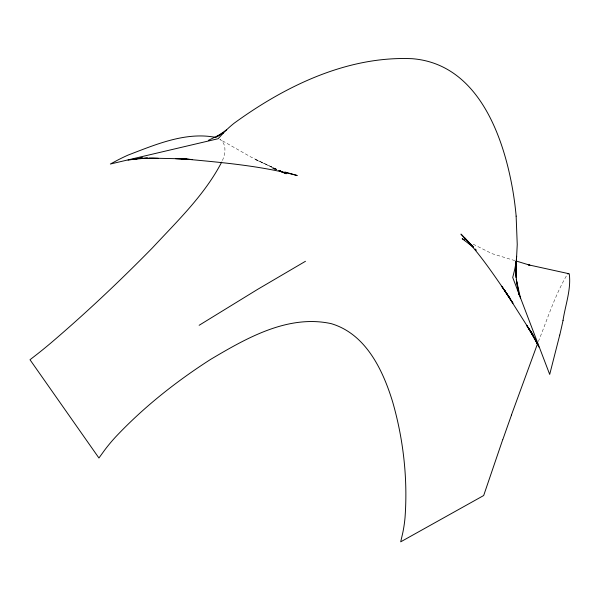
<?xml version="1.0" encoding="UTF-8"?>
<svg xmlns="http://www.w3.org/2000/svg" width="600" height="600" viewBox="0 0 600 600"><rect width="100%" height="100%" fill="white"/><g stroke="black" fill="none" stroke-linecap="round" stroke-linejoin="round"><path stroke-width="0.45" stroke-dasharray="3 2.25" d="M222.428 160.515C225.382 153.847 227.002 144.038 219.885 139.365L251.407 157.282L276.57 169.305M538.365 341.505C547.447 319.26 554.632 295.92 566.842 275.13M276.03 169.485L271.62 168.225L275.873 169.597M514.89 260.625L491.933 253.62L472.103 243.667M276.877 169.417L254.798 159.218L276.577 169.365"/><path stroke-width="0.9" d="M516.135 216.127L517.245 244.545L515.692 274.462L516.12 261.39L516.202 277.718L515.408 265.913L516.638 282.457L519.015 294.885L516.368 279.525M563.018 320.4C565.335 305.077 571.327 289.275 569.257 273.795L528.248 264.772L529.898 265.207L516.653 261.165M559.725 335.093L549.697 374.423L512.722 277.47L514.582 270.007A209.483 140.79 22.5 0 0 516.668 256.29M502.695 439.702L483.675 495.533L400.702 541.83L402.72 533.092A217.545 168.472 0.1 0 0 405.053 517.335C407.842 478.522 403.373 439.192 392.625 401.82C382.868 369.938 365.782 333.877 331.192 323.64C288.022 314.243 246.487 338.13 210.667 359.362C176.175 381.457 143.738 407.092 115.62 436.942A217.538 168.465 0.2 0 0 104.528 450.27L98.933 458.01L30 359.745L37.515 353.895A229.987 70.2 -49.5 0 0 51.15 342.757C86.355 312.69 120.052 280.875 152.468 247.83C177.39 220.995 204.645 194.94 221.685 162.113M511.41 415.065L537.75 343.14M226.538 129.855L216.413 137.025L223.485 132.9A209.498 140.79 22.5 0 1 234.135 123.218C285.413 85.927 347.513 55.8 412.283 58.703C478.088 63.983 503.76 136.47 513.067 191.947A583.942 392.452 22.5 0 1 516.15 216.127M199.132 325.29L257.647 289.35L305.468 261.285M567.847 274.043L568.65 273.6M208.425 140.317L223.485 132.9L218.13 138.72L110.355 164.032L116.917 160.507A229.987 70.207 -49.5 0 1 128.227 155.032C155.775 144.502 185.843 131.52 215.782 137.415M128.07 160.148L142.417 157.875L132.382 159.42L147.578 158.032L140.407 158.46M140.377 158.565L152.835 158.183L186.27 158.903L175.403 158.61L192.577 159.57L181.395 158.708C220.215 162.352 259.388 165.532 297.21 175.515L284.858 171.998M148.898 158.093L158.227 158.317M279.165 170.79L286.222 173.738L279.428 170.595M464.67 239.933L462.188 238.688L472.822 246.795M475.2 249.03L476.37 250.208M469.245 242.737L460.95 234.097L471.607 245.272M471.795 245.4L473.07 246.728M473.377 247.11L464.452 237.728C481.8 256.327 495.765 277.702 510.15 298.575M510.135 298.553L501.735 286.252L512.977 303.24L504.533 290.31L532.957 335.13L526.658 325.32L535.942 340.793L528.945 328.62L537.435 343.995L531.24 331.83L538.942 347.108M520.5 298.335L516.3 279.39M502.868 439.44A813.683 82.733 -67.2 0 1 511.575 414.81M563.077 320.288A813.42 82.793 -67.1 0 1 559.785 334.98M281.603 171.705L279.09 170.535L281.603 171.705"/></g></svg>
